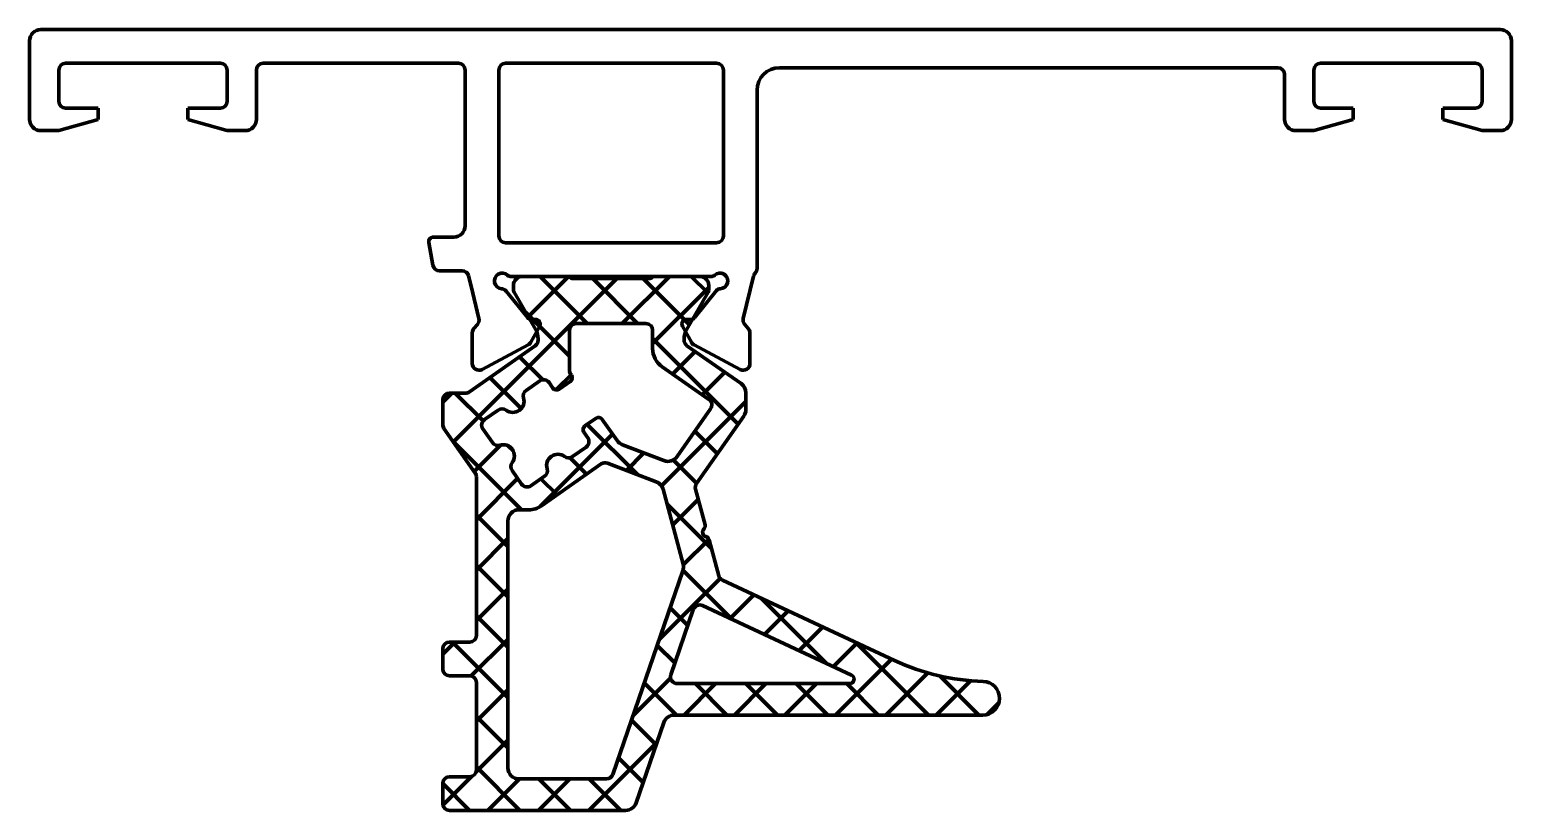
# Model space of a CAD drawing. Header units: millimetres. Extents: x 129.4 to 195.4, y -13.9 to 20.9.
import ezdxf

# ---------------------------------------------------------------- set-up
doc = ezdxf.new("R2010")
doc.units = ezdxf.units.MM

msp = doc.modelspace()

# ---------------------------------------------------------------- hatches: boundary and pattern name
at = {"lineweight": 100}
h = msp.add_hatch(dxfattribs=at)
h.set_pattern_fill('ANSI37', color=8, scale=0.5, angle=90, style=0)
h.set_pattern_definition([(135, (168.4705, -165.8395), (-1.122532, -1.122532), []), (225, (168.4705, -165.8395), (1.122532, -1.122532), [])])
edge = h.paths.add_edge_path()
edge.add_arc((153.608, 10.013), 0.2, 210, 270)
edge.add_line((153.608, 9.813), (156.962, 9.813))
edge.add_arc((156.962, 10.013), 0.2, 270, 330)
edge.add_line((157.135, 9.913), (159.235, 9.913))
edge.add_arc((159.235, 9.513), 0.4, 0, 90, ccw=False)
edge.add_line((159.635, 9.513), (159.635, 9.306))
edge.add_arc((159.435, 9.306), 0.2, -30, 0, ccw=False)
edge.add_line((159.608, 9.206), (158.642, 7.533))
edge.add_arc((159.335, 7.133), 0.8, 150, 180)
edge.add_line((158.535, 7.133), (158.535, 7.07))
edge.add_arc((158.835, 7.07), 0.3, 180, 235)
edge.add_line((158.663, 6.824), (161.072, 5.137))
edge.add_arc((160.785, 4.728), 0.5, 0, 55, ccw=False)
edge.add_line((161.285, 4.728), (161.285, 3.971))
edge.add_arc((160.785, 3.971), 0.5, 325, 360, ccw=False)
edge.add_line((161.195, 3.684), (159.09, 0.678))
edge.add_arc((159.335, 0.506), 0.3, 145, 195)
edge.add_line((159.046, 0.428), (159.469, -1.152))
edge.add_arc((159.276, -1.204), 0.2, -45, 15, ccw=False)
edge.add_arc((159.559, -1.487), 0.2, 135, 255)
edge.add_arc((159.455, -1.873), 0.2, 15, 75, ccw=False)
edge.add_line((159.648, -1.821), (160.081, -3.436))
edge.add_arc((160.371, -3.358), 0.3, 195, 245)
edge.add_line((160.244, -3.63), (167.907, -7.204))
edge.add_arc((172.135, 1.863), 10.004, 245, 268.40146)
edge.add_arc((171.835, -8.887), 0.75, -90, 88.40146, ccw=False)
edge.add_line((171.835, -9.637), (158.105, -9.637))
edge.add_arc((158.105, -10.137), 0.5, 90, 161)
edge.add_line((157.632, -9.974), (156.401, -13.549))
edge.add_arc((155.929, -13.387), 0.5, 270, 341, ccw=False)
edge.add_line((155.929, -13.887), (148.085, -13.887))
edge.add_arc((148.085, -13.587), 0.3, 180, 270, ccw=False)
edge.add_line((147.785, -13.587), (147.785, -12.687))
edge.add_arc((148.085, -12.687), 0.3, 90, 180, ccw=False)
edge.add_line((148.085, -12.387), (148.985, -12.387))
edge.add_arc((148.985, -12.087), 0.3, 270, 360)
edge.add_line((149.285, -12.087), (149.285, -8.187))
edge.add_arc((148.985, -8.187), 0.3, 0, 90)
edge.add_line((148.985, -7.887), (148.085, -7.887))
edge.add_arc((148.085, -7.587), 0.3, 180, 270, ccw=False)
edge.add_line((147.785, -7.587), (147.785, -6.687))
edge.add_arc((148.085, -6.687), 0.3, 90, 180, ccw=False)
edge.add_line((148.085, -6.387), (148.985, -6.387))
edge.add_arc((148.985, -6.087), 0.3, 270, 360)
edge.add_line((149.285, -6.087), (149.285, 0.977))
edge.add_arc((148.985, 0.977), 0.3, 0, 35)
edge.add_line((149.231, 1.149), (147.839, 3.136))
edge.add_arc((148.085, 3.308), 0.3, 180, 215, ccw=False)
edge.add_line((147.785, 3.308), (147.785, 4.413))
edge.add_arc((148.085, 4.413), 0.3, 90, 180, ccw=False)
edge.add_line((148.085, 4.713), (148.799, 4.713))
edge.add_arc((148.799, 5.013), 0.3, 270, 305)
edge.add_line((148.971, 4.768), (151.907, 6.824))
edge.add_arc((151.735, 7.07), 0.3, 305, 360)
edge.add_line((152.035, 7.07), (152.035, 7.133))
edge.add_arc((151.235, 7.133), 0.8, 360, 390)
edge.add_line((151.928, 7.533), (150.962, 9.206))
edge.add_arc((151.135, 9.306), 0.2, 180, 210, ccw=False)
edge.add_line((150.935, 9.306), (150.935, 9.513))
edge.add_arc((151.335, 9.513), 0.4, 90, 180, ccw=False)
edge.add_line((151.335, 9.913), (153.435, 9.913))
edge = h.paths.add_edge_path(flags=16)
edge.add_line((153.435, 7.513), (153.435, 5.714))
edge.add_arc((153.735, 5.714), 0.3, 180, 215)
edge.add_line((153.489, 5.542), (153.514, 5.507))
edge.add_arc((153.35, 5.392), 0.2, -55, 35, ccw=False)
edge.add_line((153.465, 5.229), (152.973, 4.884))
edge.add_arc((152.858, 5.048), 0.2, 215, 305, ccw=False)
edge.add_line((152.695, 4.934), (152.523, 5.179))
edge.add_arc((152.277, 5.007), 0.3, 35, 125)
edge.add_line((152.105, 5.253), (151.498, 4.828))
edge.add_arc((151.671, 4.583), 0.3, 125, 196.79004)
edge.add_arc((150.905, 4.352), 0.5, -126.79004, 16.79004, ccw=False)
edge.add_arc((150.426, 3.711), 0.3, 53.20996, 125)
edge.add_line((150.253, 3.957), (149.647, 3.532))
edge.add_arc((149.819, 3.286), 0.3, 125, 215)
edge.add_line((149.574, 3.114), (149.999, 2.507))
edge.add_arc((150.245, 2.679), 0.3, 215, 286.79016)
edge.add_arc((150.476, 1.913), 0.5, -36.79016, 106.79016, ccw=False)
edge.add_arc((151.116, 1.434), 0.3, 143.20984, 215)
edge.add_line((150.871, 1.262), (151.294, 0.657))
edge.add_arc((151.54, 0.829), 0.3, 215, 305)
edge.add_line((151.712, 0.583), (152.318, 1.008))
edge.add_arc((152.146, 1.254), 0.3, 305, 376.79004)
edge.add_arc((152.912, 1.485), 0.5, 53.20996, 196.79004, ccw=False)
edge.add_arc((153.391, 2.125), 0.3, 233.20996, 305)
edge.add_line((153.563, 1.88), (154.17, 2.304))
edge.add_arc((153.998, 2.55), 0.3, 305, 395)
edge.add_line((154.243, 2.722), (154.071, 2.968))
edge.add_arc((154.235, 3.082), 0.2, 125, 215, ccw=False)
edge.add_line((154.12, 3.246), (154.612, 3.59))
edge.add_arc((154.727, 3.426), 0.2, 35, 125, ccw=False)
edge.add_line((154.89, 3.541), (155.554, 2.593))
edge.add_arc((155.964, 2.88), 0.5, 215, 249)
edge.add_line((155.785, 2.413), (157.635, 1.702))
edge.add_arc((157.814, 2.169), 0.5, 249, 325)
edge.add_line((158.224, 1.882), (159.715, 4.012))
edge.add_arc((159.469, 4.184), 0.3, 325, 415)
edge.add_line((159.641, 4.43), (157.562, 5.886))
edge.add_arc((158.135, 6.705), 1, 180, 235, ccw=False)
edge.add_line((157.135, 6.705), (157.135, 7.513))
edge.add_arc((156.835, 7.513), 0.3, 360, 450)
edge.add_line((156.835, 7.813), (153.735, 7.813))
edge.add_arc((153.735, 7.513), 0.3, 90, 180)
edge = h.paths.add_edge_path(flags=16)
edge.add_line((154.849, 1.559), (152.186, -0.306))
edge.add_arc((151.612, 0.513), 1, 270, 305, ccw=False)
edge.add_line((151.612, -0.487), (151.185, -0.487))
edge.add_arc((151.185, -0.987), 0.5, 90, 180)
edge.add_line((150.685, -0.987), (150.685, -11.987))
edge.add_arc((151.185, -11.987), 0.5, 180, 270)
edge.add_line((151.185, -12.487), (155.073, -12.487))
edge.add_arc((155.073, -12.187), 0.3, 270, 341)
edge.add_line((155.356, -12.284), (158.482, -3.207))
edge.add_arc((158.009, -3.044), 0.5, 341, 375)
edge.add_line((158.492, -2.915), (157.597, 0.425))
edge.add_arc((157.114, 0.296), 0.5, 15, 69)
edge.add_line((157.293, 0.763), (155.129, 1.593))
edge.add_arc((155.021, 1.313), 0.3, 69, 125)
edge = h.paths.add_edge_path(flags=16)
edge.add_line((158.945, -4.935), (157.945, -7.839))
edge.add_arc((158.228, -7.937), 0.3, 161, 270)
edge.add_line((158.228, -8.237), (165.908, -8.237))
edge.add_arc((165.908, -8.037), 0.2, 270, 425)
edge.add_line((165.992, -7.855), (159.355, -4.76))
edge.add_arc((159.228, -5.032), 0.3, 65, 161)

# ---------------------------------------------------------------- linework, layer by layer
for p, q in [((129.884, 20.913), (194.884, 20.913)), ((129.384, 16.912), (129.384, 20.413)), ((195.384, 20.413), (195.384, 16.912)), ((137.884, 19.412), (130.984, 19.412)), ((148.484, 19.413), (139.784, 19.413)), ((150.584, 19.413), (159.984, 19.413)), ((184.985, 19.213), (162.784, 19.213)), ((193.784, 19.412), (186.885, 19.412)), ((130.684, 19.112), (130.684, 17.712)), ((138.184, 17.712), (138.184, 19.112)), ((139.484, 19.113), (139.484, 16.912)), ((148.784, 12.164), (148.784, 19.113)), ((150.284, 11.713), (150.284, 19.113)), ((160.284, 19.113), (160.284, 11.713)), ((185.285, 16.912), (185.285, 18.913)), ((186.585, 19.112), (186.585, 17.712)), ((194.084, 17.712), (194.084, 19.112)), ((161.784, 18.213), (161.784, 10.259)), ((130.984, 17.412), (132.434, 17.412)), ((132.434, 17.412), (132.434, 16.912)), ((136.434, 16.912), (136.434, 17.412)), ((136.434, 17.412), (137.884, 17.412)), ((186.885, 17.412), (188.335, 17.412)), ((188.335, 17.412), (188.335, 16.912)), ((192.334, 16.912), (192.334, 17.412)), ((192.334, 17.412), (193.784, 17.412)), ((132.434, 16.912), (130.684, 16.412)), ((138.117, 16.431), (136.434, 16.912)), ((188.335, 16.912), (186.652, 16.431)), ((194.084, 16.412), (192.334, 16.912)), ((130.684, 16.412), (129.884, 16.412)), ((138.984, 16.412), (138.254, 16.412)), ((186.515, 16.412), (185.785, 16.412)), ((194.884, 16.412), (194.084, 16.412)), ((147.346, 10.412), (147.166, 11.429)), ((147.363, 11.664), (148.284, 11.664)), ((159.984, 11.413), (150.584, 11.413)), ((148.644, 10.164), (147.641, 10.164)), ((149.045, 9.484), (148.935, 9.934)), ((159.757, 9.913), (150.812, 9.913)), ((161.63, 9.918), (161.173, 8.036)), ((149.396, 8.036), (149.045, 9.484)), ((150.615, 9.254), (151.576, 8.065)), ((158.993, 8.065), (159.982, 9.289)), ((151.735, 7.991), (151.926, 7.994)), ((158.643, 7.994), (158.834, 7.991)), ((149.099, 6.031), (149.099, 7.396)), ((149.176, 7.596), (149.328, 7.764)), ((152.104, 7.697), (151.706, 6.979)), ((158.863, 6.979), (158.465, 7.697)), ((161.241, 7.764), (161.393, 7.596)), ((161.47, 7.396), (161.47, 6.031)), ((151.585, 6.86), (149.541, 5.766)), ((161.028, 5.766), (158.984, 6.86))]:
    msp.add_line(p, q, dxfattribs=at)
at = {"color": 8, "lineweight": 100}
for p, q in [((151.335, 9.913), (153.435, 9.913)), ((157.135, 9.913), (159.235, 9.913)), ((150.935, 9.306), (150.935, 9.513)), ((153.608, 9.813), (156.962, 9.813)), ((159.635, 9.513), (159.635, 9.306)), ((151.928, 7.533), (150.962, 9.206)), ((159.608, 9.206), (158.642, 7.533)), ((153.435, 7.513), (153.435, 5.714)), ((156.835, 7.813), (153.735, 7.813)), ((157.135, 6.705), (157.135, 7.513)), ((148.971, 4.768), (151.907, 6.824)), ((152.035, 7.07), (152.035, 7.133)), ((158.535, 7.133), (158.535, 7.07)), ((158.663, 6.824), (161.072, 5.137)), ((153.489, 5.542), (153.514, 5.507)), ((159.641, 4.43), (157.562, 5.886)), ((148.085, 4.713), (148.799, 4.713)), ((152.105, 5.253), (151.498, 4.828)), ((152.695, 4.934), (152.523, 5.179)), ((153.465, 5.229), (152.973, 4.884)), ((161.285, 4.728), (161.285, 3.971)), ((147.785, 3.308), (147.785, 4.413)), ((158.224, 1.882), (159.715, 4.012)), ((150.253, 3.957), (149.647, 3.532)), ((154.12, 3.246), (154.612, 3.59)), ((154.89, 3.541), (155.554, 2.593)), ((161.195, 3.684), (159.09, 0.678)), ((149.231, 1.149), (147.839, 3.136)), ((149.574, 3.114), (149.999, 2.507)), ((154.243, 2.722), (154.071, 2.968)), ((153.563, 1.88), (154.17, 2.304)), ((155.785, 2.413), (157.635, 1.702)), ((154.849, 1.559), (152.186, -0.306)), ((157.293, 0.763), (155.129, 1.593)), ((149.285, -6.087), (149.285, 0.977)), ((150.871, 1.262), (151.294, 0.657)), ((151.712, 0.583), (152.318, 1.008)), ((158.492, -2.915), (157.597, 0.425)), ((159.046, 0.428), (159.469, -1.152)), ((151.612, -0.487), (151.185, -0.487)), ((150.685, -0.987), (150.685, -11.987)), ((159.648, -1.821), (160.081, -3.436)), ((155.356, -12.284), (158.482, -3.207)), ((160.244, -3.63), (167.907, -7.204)), ((158.945, -4.935), (157.945, -7.839)), ((165.992, -7.855), (159.355, -4.76)), ((148.085, -6.387), (148.985, -6.387)), ((147.785, -7.587), (147.785, -6.687)), ((148.985, -7.887), (148.085, -7.887)), ((149.285, -12.087), (149.285, -8.187)), ((158.228, -8.237), (165.908, -8.237)), ((171.835, -9.637), (158.105, -9.637)), ((157.632, -9.974), (156.401, -13.549)), ((148.085, -12.387), (148.985, -12.387)), ((151.185, -12.487), (155.073, -12.487)), ((147.785, -13.587), (147.785, -12.687)), ((155.929, -13.887), (148.085, -13.887))]:
    msp.add_line(p, q, dxfattribs=at)
at = {"lineweight": 100}
for centre, radius, start, end in [((129.884, 20.413), 0.5, 90, 180), ((194.884, 20.413), 0.5, 360, 90), ((130.984, 19.112), 0.3, 90, 180), ((137.884, 19.112), 0.3, 0, 90), ((139.784, 19.113), 0.3, 90, 180), ((148.484, 19.113), 0.3, 360, 90), ((150.584, 19.113), 0.3, 90, 180), ((159.984, 19.113), 0.3, 360, 90), ((162.784, 18.213), 1, 90, 180), ((184.985, 18.913), 0.3, 0, 90), ((186.885, 19.112), 0.3, 90, 180), ((193.784, 19.112), 0.3, 0, 90), ((130.984, 17.712), 0.3, 180, 270), ((137.884, 17.712), 0.3, 270, 0), ((186.885, 17.712), 0.3, 180, 270), ((193.784, 17.712), 0.3, 270, 0), ((129.884, 16.912), 0.5, 180, 270), ((138.984, 16.912), 0.5, 270, 360), ((185.785, 16.912), 0.5, 180, 270), ((194.884, 16.912), 0.5, 270, 360), ((138.254, 16.912), 0.5, 254.0546, 270), ((186.515, 16.912), 0.5, 270, 285.9454), ((148.284, 12.164), 0.5, 270, 0), ((147.363, 11.464), 0.2, 90, 190), ((150.584, 11.713), 0.3, 180, 270), ((159.984, 11.713), 0.3, 270, 360), ((147.641, 10.464), 0.3, 190, 270), ((148.644, 9.864), 0.3, 13.64465, 90), ((150.434, 9.713), 0.35, 46.65961, 265.34865), ((150.812, 10.113), 0.2, 226.65961, 270), ((159.757, 10.113), 0.2, 270, 313.34039), ((160.134, 9.713), 0.35, 270.33611, 133.34039), ((161.921, 9.847), 0.3, 136.69913, 166.35535), ((161.484, 10.259), 0.3, 316.69913, 0), ((150.382, 9.066), 0.3, 38.94053, 85.34865), ((160.138, 9.163), 0.2, 90.33611, 141.05947), ((149.105, 7.965), 0.3, 317.99992, 13.64465), ((151.731, 8.191), 0.2, 218.94056, 270.99992), ((151.929, 7.794), 0.2, 330.99992, 90.99992), ((158.64, 7.794), 0.2, 89.00008, 209.00008), ((158.838, 8.191), 0.2, 269.00008, 321.05944), ((161.464, 7.965), 0.3, 166.35535, 222.00008), ((149.399, 7.396), 0.3, 137.99992, 179.99992), ((161.17, 7.396), 0.3, 0.00008, 42.00008), ((151.444, 7.125), 0.3, 298.14295, 330.99992), ((159.125, 7.125), 0.3, 209.00008, 241.85705), ((149.399, 6.031), 0.3, 179.99992, 298.14295), ((161.17, 6.031), 0.3, 241.85705, 0.00008)]:
    msp.add_arc(centre, radius, start, end, dxfattribs=at)
at = {"color": 8, "lineweight": 100}
for centre, radius, start, end in [((151.335, 9.513), 0.4, 90, 180), ((153.608, 10.013), 0.2, 210, 270), ((156.962, 10.013), 0.2, 270, 330), ((159.235, 9.513), 0.4, 0, 90), ((151.135, 9.306), 0.2, 180, 210), ((159.435, 9.306), 0.2, 330, 0), ((151.235, 7.133), 0.8, 360, 30), ((153.735, 7.513), 0.3, 90, 180), ((156.835, 7.513), 0.3, 360, 90), ((159.335, 7.133), 0.8, 150, 180), ((151.735, 7.07), 0.3, 305, 360), ((158.135, 6.705), 1, 180, 235), ((158.835, 7.07), 0.3, 180, 235), ((152.277, 5.007), 0.3, 35, 125), ((153.735, 5.714), 0.3, 180, 215), ((153.35, 5.392), 0.2, 305, 35), ((148.085, 4.413), 0.3, 90, 180), ((148.799, 5.013), 0.3, 270, 305), ((151.671, 4.583), 0.3, 125, 196.79004), ((152.858, 5.048), 0.2, 215, 305), ((160.785, 4.728), 0.5, 0, 55), ((150.426, 3.711), 0.3, 53.20996, 125), ((150.905, 4.352), 0.5, 233.20996, 16.79004), ((159.469, 4.184), 0.3, 325, 55), ((160.785, 3.971), 0.5, 325, 360), ((148.085, 3.308), 0.3, 180, 215), ((149.819, 3.286), 0.3, 125, 215), ((154.727, 3.426), 0.2, 35, 125), ((154.235, 3.082), 0.2, 125, 215), ((153.998, 2.55), 0.3, 305, 35), ((150.245, 2.679), 0.3, 215, 286.79016), ((150.476, 1.913), 0.5, 323.20984, 106.79016), ((152.912, 1.485), 0.5, 53.20996, 196.79004), ((155.964, 2.88), 0.5, 215, 249), ((151.116, 1.434), 0.3, 143.20984, 215), ((152.146, 1.254), 0.3, 305, 16.79004), ((153.391, 2.125), 0.3, 233.20996, 305), ((155.021, 1.313), 0.3, 69, 125), ((157.814, 2.169), 0.5, 249, 325), ((148.985, 0.977), 0.3, 0, 35), ((157.114, 0.296), 0.5, 15, 69), ((159.335, 0.506), 0.3, 145, 195), ((151.54, 0.829), 0.3, 215, 305), ((151.185, -0.987), 0.5, 90, 180), ((151.612, 0.513), 1, 270, 305), ((159.276, -1.204), 0.2, 315, 15), ((159.559, -1.487), 0.2, 135, 255), ((159.455, -1.873), 0.2, 15, 75), ((158.009, -3.044), 0.5, 341, 15), ((160.371, -3.358), 0.3, 195, 245), ((159.228, -5.032), 0.3, 65, 161), ((148.085, -6.687), 0.3, 90, 180), ((148.985, -6.087), 0.3, 270, 0), ((172.135, 1.863), 10.004, 245, 268.40146), ((148.085, -7.587), 0.3, 180, 270), ((148.985, -8.187), 0.3, 0, 90), ((158.228, -7.937), 0.3, 161, 270), ((165.908, -8.037), 0.2, 270, 65), ((171.835, -8.887), 0.75, 270, 88.40146), ((158.105, -10.137), 0.5, 90, 161), ((148.085, -12.687), 0.3, 90, 180), ((148.985, -12.087), 0.3, 270, 0), ((151.185, -11.987), 0.5, 180, 270), ((155.073, -12.187), 0.3, 270, 341), ((148.085, -13.587), 0.3, 180, 270), ((155.929, -13.387), 0.5, 270, 341)]:
    msp.add_arc(centre, radius, start, end, dxfattribs=at)

doc.saveas('drawing.dxf')
